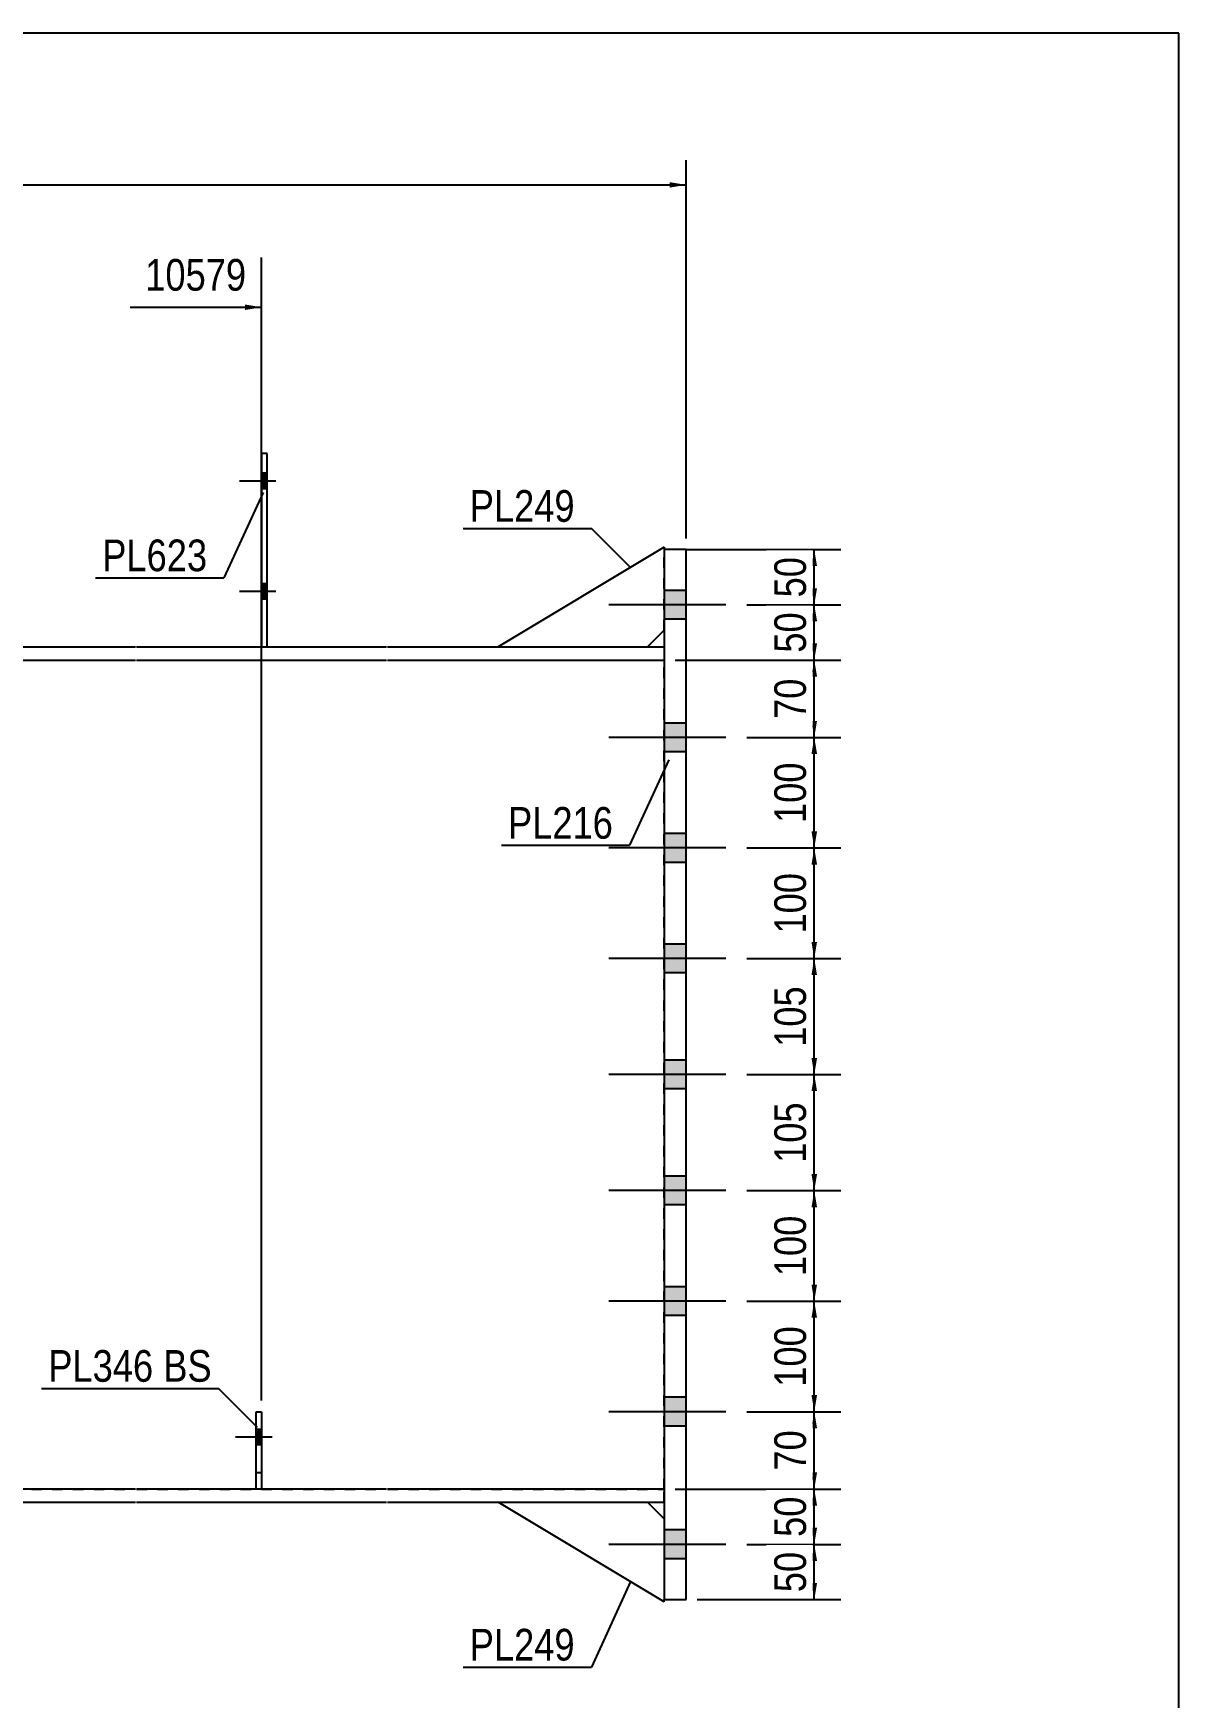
# Model space of a CAD drawing. Header units: millimetres. Extents: x -363 to 39, y -145 to 132.
# Drawn here: x -64.5 to 39.1, y -18.9 to 131.7 of the extents above; entities that cross this region are included whole.
import ezdxf

# ---------------------------------------------------------------- set-up
doc = ezdxf.new("R2010")
doc.units = ezdxf.units.MM
doc.linetypes.add('DXK_LINE_DOT1', pattern=[1.8814, 0.9407, -0.9407])
doc.linetypes.add('DXK_LINE_DOT2', pattern=[3.9198, 1.9599, -1.9599])
doc.styles.add('Arial Narrow', font='ARIALN.TTF', dxfattribs={"height": 0.2})

# ---------------------------------------------------------------- blocks, each defined once
blk = doc.blocks.new('Unknown-627317387-1209')
at = {"color": 5, "linetype": 'Continuous'}
for p, q in [((39.05, 131.71), (-360.95, 131.71)), ((39.05, -145.29), (39.05, 131.71))]:
    blk.add_line(p, q, dxfattribs=at)
blk = doc.blocks.new('Part-627317387-1577 - 1261')
at = {"color": 2, "linetype": 'Continuous'}
for p, q in [((-88, 0), (-88, -1.2)), ((-78, 0), (-88, 0)), ((-88, -1.2), (-78, -1.2)), ((-55.3, 0), (-77.9, 0)), ((-77.9, -1.2), (-55.3, -1.2)), ((-32.6, 0), (-55.2, 0)), ((-55.2, -1.2), (-32.6, -1.2)), ((-7.5, 0), (-32.5, 0)), ((-32.5, -1.2), (-7.5, -1.2))]:
    blk.add_line(p, q, dxfattribs=at)
at = {"color": 7, "linetype": 'DXK_LINE_DOT1'}
blk.add_line((-7.5, -1.2), (-7.5, 0), dxfattribs=at)
blk = doc.blocks.new('Part-627317387-1304 - 1261')
at = {"color": 2, "linetype": 'Continuous'}
for p, q in [((-44.4, 0), (-44.4, 7)), ((-44.4, 7), (-43.9, 7)), ((-43.9, 7), (-43.9, 0))]:
    blk.add_line(p, q, dxfattribs=at)
at = {"color": 7, "linetype": 'DXK_LINE_DOT1'}
for p, q in [((-44.4, 1.5), (-43.9, 1.5)), ((-43.9, 0), (-44.4, 0))]:
    blk.add_line(p, q, dxfattribs=at)
blk = doc.blocks.new('Bolt-627317387-1264 - 1261')
at = {"linetype": 'Continuous'}
for points in [[(-5.5, 78.7), (-5.5, 81.3), (-7.5, 81.3), (-7.5, 78.7)], [(-5.5, 78.7), (-5.5, 81.3), (-7.5, 81.3), (-7.5, 78.7)], [(-5.5, 66.7), (-5.5, 69.3), (-7.5, 69.3), (-7.5, 66.7)], [(-5.5, 66.7), (-5.5, 69.3), (-7.5, 69.3), (-7.5, 66.7)], [(-5.5, 56.7), (-5.5, 59.3), (-7.5, 59.3), (-7.5, 56.7)], [(-5.5, 56.7), (-5.5, 59.3), (-7.5, 59.3), (-7.5, 56.7)], [(-5.5, 46.7), (-5.5, 49.3), (-7.5, 49.3), (-7.5, 46.7)], [(-5.5, 46.7), (-5.5, 49.3), (-7.5, 49.3), (-7.5, 46.7)], [(-5.5, 36.2), (-5.5, 38.8), (-7.5, 38.8), (-7.5, 36.2)], [(-5.5, 36.2), (-5.5, 38.8), (-7.5, 38.8), (-7.5, 36.2)], [(-5.5, 25.7), (-5.5, 28.3), (-7.5, 28.3), (-7.5, 25.7)], [(-5.5, 25.7), (-5.5, 28.3), (-7.5, 28.3), (-7.5, 25.7)], [(-5.5, 15.7), (-5.5, 18.3), (-7.5, 18.3), (-7.5, 15.7)], [(-5.5, 15.7), (-5.5, 18.3), (-7.5, 18.3), (-7.5, 15.7)], [(-5.5, 5.7), (-5.5, 8.3), (-7.5, 8.3), (-7.5, 5.7)], [(-5.5, 5.7), (-5.5, 8.3), (-7.5, 8.3), (-7.5, 5.7)], [(-5.5, -6.3), (-5.5, -3.7), (-7.5, -3.7), (-7.5, -6.3)], [(-5.5, -6.3), (-5.5, -3.7), (-7.5, -3.7), (-7.5, -6.3)]]:
    blk.add_hatch(color=3, dxfattribs=at).paths.add_polyline_path(points)
at = {"color": 3, "linetype": 'Continuous'}
for p, q in [((-1.91, 80), (-12.5, 80)), ((-1.91, 80), (-12.5, 80)), ((-5.5, 81.3), (-7.5, 81.3)), ((-5.5, 81.3), (-7.5, 81.3)), ((-5.5, 78.7), (-7.5, 78.7)), ((-5.5, 78.7), (-7.5, 78.7)), ((-5.5, 69.3), (-7.5, 69.3)), ((-5.5, 69.3), (-7.5, 69.3)), ((-1.91, 68), (-12.5, 68)), ((-1.91, 68), (-12.5, 68)), ((-5.5, 66.7), (-7.5, 66.7)), ((-5.5, 66.7), (-7.5, 66.7)), ((-5.5, 59.3), (-7.5, 59.3)), ((-5.5, 59.3), (-7.5, 59.3)), ((-1.91, 58), (-12.5, 58)), ((-1.91, 58), (-12.5, 58)), ((-5.5, 56.7), (-7.5, 56.7)), ((-5.5, 56.7), (-7.5, 56.7)), ((-5.5, 49.3), (-7.5, 49.3)), ((-5.5, 49.3), (-7.5, 49.3)), ((-1.91, 48), (-12.5, 48)), ((-1.91, 48), (-12.5, 48)), ((-5.5, 46.7), (-7.5, 46.7)), ((-5.5, 46.7), (-7.5, 46.7)), ((-5.5, 38.8), (-7.5, 38.8)), ((-5.5, 38.8), (-7.5, 38.8)), ((-1.91, 37.5), (-12.5, 37.5)), ((-1.91, 37.5), (-12.5, 37.5)), ((-5.5, 36.2), (-7.5, 36.2)), ((-5.5, 36.2), (-7.5, 36.2)), ((-5.5, 28.3), (-7.5, 28.3)), ((-5.5, 28.3), (-7.5, 28.3)), ((-1.91, 27), (-12.5, 27)), ((-1.91, 27), (-12.5, 27)), ((-5.5, 25.7), (-7.5, 25.7)), ((-5.5, 25.7), (-7.5, 25.7)), ((-5.5, 18.3), (-7.5, 18.3)), ((-5.5, 18.3), (-7.5, 18.3)), ((-1.91, 17), (-12.5, 17)), ((-1.91, 17), (-12.5, 17)), ((-5.5, 15.7), (-7.5, 15.7)), ((-5.5, 15.7), (-7.5, 15.7)), ((-5.5, 8.3), (-7.5, 8.3)), ((-5.5, 8.3), (-7.5, 8.3)), ((-1.91, 7), (-12.5, 7)), ((-1.91, 7), (-12.5, 7)), ((-5.5, 5.7), (-7.5, 5.7)), ((-5.5, 5.7), (-7.5, 5.7)), ((-5.5, -3.7), (-7.5, -3.7)), ((-5.5, -3.7), (-7.5, -3.7)), ((-1.91, -5), (-12.5, -5)), ((-1.91, -5), (-12.5, -5)), ((-5.5, -6.3), (-7.5, -6.3)), ((-5.5, -6.3), (-7.5, -6.3))]:
    blk.add_line(p, q, dxfattribs=at)
blk = doc.blocks.new('Part-627317387-1326 - 1261')
at = {"color": 7, "linetype": 'DXK_LINE_DOT1'}
for p, q in [((-44.4, 0), (-44.4, 7)), ((-44.4, 7), (-43.9, 7)), ((-43.9, 7), (-43.9, 0))]:
    blk.add_line(p, q, dxfattribs=at)
blk = doc.blocks.new('Part-627317387-1462 - 1261')
at = {"color": 2, "linetype": 'Continuous'}
for p, q in [((-7.5, 85.2), (-22.5, 76.2)), ((-7.5, 85.2), (-7.5, 85)), ((-9, 76.2), (-7.5, 77.7))]:
    blk.add_line(p, q, dxfattribs=at)
at = {"color": 7, "linetype": 'DXK_LINE_DOT1'}
for p, q in [((-7.5, 77.7), (-7.5, 85)), ((-22.5, 76.2), (-9, 76.2))]:
    blk.add_line(p, q, dxfattribs=at)
blk = doc.blocks.new('Bolt-627317387-1666 - 1261')
at = {"linetype": 'Continuous'}
for points in [[(-43.4, 90.5), (-43.4, 91.9), (-43.9, 91.9), (-43.9, 90.5)], [(-43.4, 90.5), (-43.4, 91.9), (-43.9, 91.9), (-43.9, 90.5)], [(-43.4, 80.5), (-43.4, 81.9), (-43.9, 81.9), (-43.9, 80.5)], [(-43.4, 80.5), (-43.4, 81.9), (-43.9, 81.9), (-43.9, 80.5)]]:
    blk.add_hatch(color=3, dxfattribs=at).paths.add_polyline_path(points)
at = {"color": 3, "linetype": 'Continuous'}
for p, q in [((-43.4, 91.9), (-43.9, 91.9)), ((-43.4, 91.9), (-43.9, 91.9)), ((-42.6, 91.2), (-45.9, 91.2)), ((-42.6, 91.2), (-45.9, 91.2)), ((-43.4, 90.5), (-43.9, 90.5)), ((-43.4, 90.5), (-43.9, 90.5)), ((-43.4, 81.9), (-43.9, 81.9)), ((-43.4, 81.9), (-43.9, 81.9)), ((-42.6, 81.2), (-45.9, 81.2)), ((-42.6, 81.2), (-45.9, 81.2)), ((-43.4, 80.5), (-43.9, 80.5)), ((-43.4, 80.5), (-43.9, 80.5))]:
    blk.add_line(p, q, dxfattribs=at)
blk = doc.blocks.new('Part-627317387-1489 - 1261')
at = {"color": 2, "linetype": 'Continuous'}
for p, q in [((-7.5, 85), (-7.5, -10)), ((-5.5, 85), (-7.5, 85)), ((-5.5, -10), (-5.5, 85)), ((-7.5, -10), (-5.5, -10))]:
    blk.add_line(p, q, dxfattribs=at)
blk = doc.blocks.new('Part-627317387-1440 - 1261')
at = {"color": 2, "linetype": 'Continuous'}
for p, q in [((-43.4, 93.7), (-43.9, 93.7)), ((-43.9, 93.7), (-43.9, 76.2)), ((-43.4, 76.2), (-43.4, 93.7))]:
    blk.add_line(p, q, dxfattribs=at)
at = {"color": 7, "linetype": 'DXK_LINE_DOT1'}
blk.add_line((-43.9, 76.2), (-43.4, 76.2), dxfattribs=at)
blk = doc.blocks.new('Part-627317387-1467 - 1261')
at = {"color": 2, "linetype": 'Continuous'}
for p, q in [((-7.5, -10.2), (-22.5, -1.2)), ((-9, -1.2), (-7.5, -2.7)), ((-7.5, -10.2), (-7.5, -10))]:
    blk.add_line(p, q, dxfattribs=at)
at = {"color": 7, "linetype": 'DXK_LINE_DOT1'}
for p, q in [((-22.5, -1.2), (-9, -1.2)), ((-7.5, -2.7), (-7.5, -10))]:
    blk.add_line(p, q, dxfattribs=at)
blk = doc.blocks.new('Part-627317387-1511 - 1261')
at = {"color": 2, "linetype": 'Continuous'}
for p, q in [((-88, 76.2), (-78, 76.2)), ((-88, 76.2), (-88, 75)), ((-77.9, 76.2), (-55.3, 76.2)), ((-55.2, 76.2), (-32.6, 76.2)), ((-32.5, 76.2), (-7.5, 76.2)), ((-88, 75), (-78, 75)), ((-77.9, 75), (-55.3, 75)), ((-55.2, 75), (-32.6, 75)), ((-32.5, 75), (-7.5, 75))]:
    blk.add_line(p, q, dxfattribs=at)
at = {"color": 7, "linetype": 'DXK_LINE_DOT1'}
blk.add_line((-7.5, 76.2), (-7.5, 75), dxfattribs=at)
blk = doc.blocks.new('Part-627317387-1555 - 1261')
at = {"color": 7, "linetype": 'DXK_LINE_DOT1'}
for p, q in [((-153.5, 0), (-153.5, 75)), ((-153.5, 75), (-143.5, 75)), ((-143.4, 75), (-120.8, 75)), ((-120.7, 75), (-98.1, 75)), ((-98, 75), (-78, 75)), ((-77.9, 75), (-55.3, 75)), ((-55.2, 75), (-32.6, 75)), ((-32.5, 75), (-7.5, 75)), ((-7.5, 0), (-7.5, 75)), ((-153.5, 0), (-143.5, 0)), ((-143.4, 0), (-120.8, 0)), ((-120.7, 0), (-98.1, 0)), ((-98, 0), (-78, 0)), ((-77.9, 0), (-67.1, 0)), ((-66.6, 0), (-55.3, 0)), ((-55.2, 0), (-44.4, 0)), ((-43.9, 0), (-32.6, 0)), ((-32.5, 0), (-7.5, 0))]:
    blk.add_line(p, q, dxfattribs=at)
blk = doc.blocks.new('Bolt-627317387-1682 - 1261')
at = {"color": 3, "linetype": 'DXK_LINE_DOT2'}
for p, q in [((-42.95, 4.7), (-46.25, 4.7)), ((-43.9, 5.4), (-44.4, 5.4)), ((-43.9, 4), (-44.4, 4))]:
    blk.add_line(p, q, dxfattribs=at)
blk = doc.blocks.new('Bolt-627317387-1683 - 1261')
at = {"linetype": 'Continuous'}
blk.add_hatch(color=3, dxfattribs=at).paths.add_polyline_path([(-43.9, 4), (-43.9, 5.4), (-44.4, 5.4), (-44.4, 4)])
at = {"color": 3, "linetype": 'Continuous'}
for p, q in [((-42.95, 4.7), (-46.25, 4.7)), ((-43.9, 5.4), (-44.4, 5.4)), ((-43.9, 4), (-44.4, 4))]:
    blk.add_line(p, q, dxfattribs=at)
blk = doc.blocks.new('StraightDimension-627317387-7624 - 1261')
at = {"linetype": 'Continuous'}
for points in [[(5.84, 73.5), (6.09, 75), (6.34, 73.5)], [(6.34, 69.5), (6.09, 68), (5.84, 69.5)]]:
    blk.add_hatch(color=7, dxfattribs=at).paths.add_polyline_path(points)
at = {"color": 7, "linetype": 'Continuous'}
for p, q in [((-6.5, 75), (8.49, 75)), ((6.09, 68), (6.09, 75)), ((0, 68), (8.49, 68))]:
    blk.add_line(p, q, dxfattribs=at)
at = {"color": 0}
blk.add_wipeout([(5.94, 73.93), (1.74, 73.93), (1.74, 69.07), (5.94, 69.07)], dxfattribs=at)
at = {"color": 3, "style": 'Arial Narrow'}
blk.add_text('70', height=2.863, rotation=90.0002, dxfattribs=at).set_placement((5.34, 69.67))
blk = doc.blocks.new('StraightDimension-627317387-7625 - 1261')
at = {"linetype": 'Continuous'}
for points in [[(5.84, 66.5), (6.09, 68), (6.34, 66.5)], [(6.34, 59.5), (6.09, 58), (5.84, 59.5)]]:
    blk.add_hatch(color=7, dxfattribs=at).paths.add_polyline_path(points)
at = {"color": 7, "linetype": 'Continuous'}
for p, q in [((0, 68), (8.49, 68)), ((6.09, 58), (6.09, 68)), ((0, 58), (8.49, 58))]:
    blk.add_line(p, q, dxfattribs=at)
at = {"color": 0}
blk.add_wipeout([(5.94, 66.34), (1.74, 66.34), (1.74, 59.66), (5.94, 59.66)], dxfattribs=at)
at = {"color": 3, "style": 'Arial Narrow'}
blk.add_text('100', height=2.863, rotation=90.0002, dxfattribs=at).set_placement((5.34, 60.26))
blk = doc.blocks.new('StraightDimension-627317387-8655 - 1261')
at = {"linetype": 'Continuous'}
blk.add_hatch(color=7, dxfattribs=at).paths.add_polyline_path([(-45.4, 107.17), (-43.9, 106.92), (-45.4, 106.67)])
at = {"color": 7, "linetype": 'Continuous'}
for p, q in [((-43.9, 8), (-43.9, 111.42)), ((-55.79, 106.92), (-43.9, 106.92))]:
    blk.add_line(p, q, dxfattribs=at)
at = {"color": 0}
blk.add_wipeout([(-44.67, 107.82), (-44.67, 112.02), (-55.02, 112.02), (-55.02, 107.82)], dxfattribs=at)
at = {"color": 3, "style": 'Arial Narrow'}
blk.add_text('10579', height=2.863, dxfattribs=at).set_placement((-54.42, 108.42))
blk = doc.blocks.new('StraightDimension-627317387-7627 - 1261')
at = {"linetype": 'Continuous'}
for points in [[(5.84, 46.5), (6.09, 48), (6.34, 46.5)], [(6.34, 39), (6.09, 37.5), (5.84, 39)]]:
    blk.add_hatch(color=7, dxfattribs=at).paths.add_polyline_path(points)
at = {"color": 7, "linetype": 'Continuous'}
for p, q in [((0, 48), (8.49, 48)), ((6.09, 37.5), (6.09, 48)), ((0, 37.5), (8.49, 37.5))]:
    blk.add_line(p, q, dxfattribs=at)
at = {"color": 0}
blk.add_wipeout([(5.94, 46.09), (1.74, 46.09), (1.74, 39.41), (5.94, 39.41)], dxfattribs=at)
at = {"color": 3, "style": 'Arial Narrow'}
blk.add_text('105', height=2.863, rotation=90.0002, dxfattribs=at).set_placement((5.34, 40.01))
blk = doc.blocks.new('StraightDimension-627317387-7626 - 1261')
at = {"linetype": 'Continuous'}
for points in [[(5.84, 56.5), (6.09, 58), (6.34, 56.5)], [(6.34, 49.5), (6.09, 48), (5.84, 49.5)]]:
    blk.add_hatch(color=7, dxfattribs=at).paths.add_polyline_path(points)
at = {"color": 7, "linetype": 'Continuous'}
for p, q in [((0, 58), (8.49, 58)), ((6.09, 48), (6.09, 58)), ((0, 48), (8.49, 48))]:
    blk.add_line(p, q, dxfattribs=at)
at = {"color": 0}
blk.add_wipeout([(5.94, 56.34), (1.74, 56.34), (1.74, 49.66), (5.94, 49.66)], dxfattribs=at)
at = {"color": 3, "style": 'Arial Narrow'}
blk.add_text('100', height=2.863, rotation=90.0002, dxfattribs=at).set_placement((5.34, 50.26))
blk = doc.blocks.new('StraightDimension-627317387-2020 - 1261')
at = {"linetype": 'Continuous'}
blk.add_hatch(color=7, dxfattribs=at).paths.add_polyline_path([(-7, 118.24), (-5.5, 117.99), (-7, 117.74)])
at = {"color": 7, "linetype": 'Continuous'}
for p, q in [((-5.5, 86), (-5.5, 120.24)), ((-301.5, 117.99), (-5.5, 117.99))]:
    blk.add_line(p, q, dxfattribs=at)
blk = doc.blocks.new('StraightDimension-627317387-7622 - 1261')
at = {"linetype": 'Continuous'}
for points in [[(5.84, 83.5), (6.09, 85), (6.34, 83.5)], [(6.34, 81.5), (6.09, 80), (5.84, 81.5)]]:
    blk.add_hatch(color=7, dxfattribs=at).paths.add_polyline_path(points)
at = {"color": 7, "linetype": 'Continuous'}
for p, q in [((-5.5, 85), (8.49, 85)), ((6.09, 80), (6.09, 85)), ((0, 80), (8.49, 80))]:
    blk.add_line(p, q, dxfattribs=at)
at = {"color": 0}
blk.add_wipeout([(5.94, 84.93), (1.74, 84.93), (1.74, 80.07), (5.94, 80.07)], dxfattribs=at)
at = {"color": 3, "style": 'Arial Narrow'}
blk.add_text('50', height=2.863, rotation=90.0002, dxfattribs=at).set_placement((5.34, 80.67))
blk = doc.blocks.new('StraightDimension-627317387-7623 - 1261')
at = {"linetype": 'Continuous'}
for points in [[(5.84, 78.5), (6.09, 80), (6.34, 78.5)], [(6.34, 76.5), (6.09, 75), (5.84, 76.5)]]:
    blk.add_hatch(color=7, dxfattribs=at).paths.add_polyline_path(points)
at = {"color": 7, "linetype": 'Continuous'}
for p, q in [((0, 80), (8.49, 80)), ((6.09, 75), (6.09, 80)), ((-6.5, 75), (8.49, 75))]:
    blk.add_line(p, q, dxfattribs=at)
at = {"color": 0}
blk.add_wipeout([(5.94, 79.93), (1.74, 79.93), (1.74, 75.07), (5.94, 75.07)], dxfattribs=at)
at = {"color": 3, "style": 'Arial Narrow'}
blk.add_text('50', height=2.863, rotation=90.0002, dxfattribs=at).set_placement((5.34, 75.67))
blk = doc.blocks.new('StraightDimension-627317387-7628 - 1261')
at = {"linetype": 'Continuous'}
for points in [[(5.84, 36), (6.09, 37.5), (6.34, 36)], [(6.34, 28.5), (6.09, 27), (5.84, 28.5)]]:
    blk.add_hatch(color=7, dxfattribs=at).paths.add_polyline_path(points)
at = {"color": 7, "linetype": 'Continuous'}
for p, q in [((0, 37.5), (8.49, 37.5)), ((6.09, 27), (6.09, 37.5)), ((0, 27), (8.49, 27))]:
    blk.add_line(p, q, dxfattribs=at)
at = {"color": 0}
blk.add_wipeout([(5.94, 35.59), (1.74, 35.59), (1.74, 28.91), (5.94, 28.91)], dxfattribs=at)
at = {"color": 3, "style": 'Arial Narrow'}
blk.add_text('105', height=2.863, rotation=90.0002, dxfattribs=at).set_placement((5.34, 29.51))
blk = doc.blocks.new('StraightDimension-627317387-7629 - 1261')
at = {"linetype": 'Continuous'}
for points in [[(5.84, 25.5), (6.09, 27), (6.34, 25.5)], [(6.34, 18.5), (6.09, 17), (5.84, 18.5)]]:
    blk.add_hatch(color=7, dxfattribs=at).paths.add_polyline_path(points)
at = {"color": 7, "linetype": 'Continuous'}
for p, q in [((0, 27), (8.49, 27)), ((6.09, 17), (6.09, 27)), ((0, 17), (8.49, 17))]:
    blk.add_line(p, q, dxfattribs=at)
at = {"color": 0}
blk.add_wipeout([(5.94, 25.34), (1.74, 25.34), (1.74, 18.66), (5.94, 18.66)], dxfattribs=at)
at = {"color": 3, "style": 'Arial Narrow'}
blk.add_text('100', height=2.863, rotation=90.0002, dxfattribs=at).set_placement((5.34, 19.26))
blk = doc.blocks.new('StraightDimension-627317387-7630 - 1261')
at = {"linetype": 'Continuous'}
for points in [[(5.84, 15.5), (6.09, 17), (6.34, 15.5)], [(6.34, 8.5), (6.09, 7), (5.84, 8.5)]]:
    blk.add_hatch(color=7, dxfattribs=at).paths.add_polyline_path(points)
at = {"color": 7, "linetype": 'Continuous'}
for p, q in [((0, 17), (8.49, 17)), ((6.09, 7), (6.09, 17)), ((0, 7), (8.49, 7))]:
    blk.add_line(p, q, dxfattribs=at)
at = {"color": 0}
blk.add_wipeout([(5.94, 15.34), (1.74, 15.34), (1.74, 8.66), (5.94, 8.66)], dxfattribs=at)
at = {"color": 3, "style": 'Arial Narrow'}
blk.add_text('100', height=2.863, rotation=90.0002, dxfattribs=at).set_placement((5.34, 9.26))
blk = doc.blocks.new('StraightDimension-627317387-7631 - 1261')
at = {"linetype": 'Continuous'}
for points in [[(5.84, 5.5), (6.09, 7), (6.34, 5.5)], [(6.34, 1.5), (6.09, 0), (5.84, 1.5)]]:
    blk.add_hatch(color=7, dxfattribs=at).paths.add_polyline_path(points)
at = {"color": 7, "linetype": 'Continuous'}
for p, q in [((0, 7), (8.49, 7)), ((6.09, 0), (6.09, 7)), ((-6.5, 0), (8.49, 0))]:
    blk.add_line(p, q, dxfattribs=at)
at = {"color": 0}
blk.add_wipeout([(5.94, 5.93), (1.74, 5.93), (1.74, 1.07), (5.94, 1.07)], dxfattribs=at)
at = {"color": 3, "style": 'Arial Narrow'}
blk.add_text('70', height=2.863, rotation=90.0002, dxfattribs=at).set_placement((5.34, 1.67))
blk = doc.blocks.new('StraightDimension-627317387-7632 - 1261')
at = {"linetype": 'Continuous'}
for points in [[(5.84, -1.5), (6.09, 0), (6.34, -1.5)], [(6.34, -3.5), (6.09, -5), (5.84, -3.5)]]:
    blk.add_hatch(color=7, dxfattribs=at).paths.add_polyline_path(points)
at = {"color": 7, "linetype": 'Continuous'}
for p, q in [((-6.5, 0), (8.49, 0)), ((6.09, -5), (6.09, 0)), ((0, -5), (8.49, -5))]:
    blk.add_line(p, q, dxfattribs=at)
at = {"color": 0}
blk.add_wipeout([(5.94, -0.07), (1.74, -0.07), (1.74, -4.93), (5.94, -4.93)], dxfattribs=at)
at = {"color": 3, "style": 'Arial Narrow'}
blk.add_text('50', height=2.863, rotation=90.0002, dxfattribs=at).set_placement((5.34, -4.33))
blk = doc.blocks.new('StraightDimension-627317387-7633 - 1261')
at = {"linetype": 'Continuous'}
for points in [[(5.84, -6.5), (6.09, -5), (6.34, -6.5)], [(6.34, -8.5), (6.09, -10), (5.84, -8.5)]]:
    blk.add_hatch(color=7, dxfattribs=at).paths.add_polyline_path(points)
at = {"color": 7, "linetype": 'Continuous'}
for p, q in [((0, -5), (8.49, -5)), ((6.09, -10), (6.09, -5)), ((-4.5, -10), (8.49, -10))]:
    blk.add_line(p, q, dxfattribs=at)
at = {"color": 0}
blk.add_wipeout([(5.94, -5.07), (1.74, -5.07), (1.74, -9.93), (5.94, -9.93)], dxfattribs=at)
at = {"color": 3, "style": 'Arial Narrow'}
blk.add_text('50', height=2.863, rotation=90.0002, dxfattribs=at).set_placement((5.34, -9.33))
blk = doc.blocks.new('Mark-627317387-1458 - 1261')
at = {"color": 7, "linetype": 'Continuous'}
blk.add_line((-10.53, 83.37), (-14.06, 86.91), dxfattribs=at)
at = {"color": 0}
blk.add_wipeout([(-15.56, 87.51), (-15.56, 90.51), (-25.07, 90.51), (-25.07, 87.51)], dxfattribs=at)
blk.add_wipeout([(-15.56, 87.51), (-15.56, 90.51), (-25.07, 90.51), (-25.07, 87.51)], dxfattribs=at)
at = {"color": 7, "linetype": 'Continuous'}
blk.add_line((-25.67, 86.91), (-14.06, 86.91), dxfattribs=at)
at = {"color": 3, "style": 'Arial Narrow'}
blk.add_text('PL249', height=2.863, dxfattribs=at).set_placement((-25.07, 87.51))
blk = doc.blocks.new('Mark-627317387-1463 - 1261')
at = {"color": 7, "linetype": 'Continuous'}
blk.add_line((-10.53, -8.37), (-14.06, -16.11), dxfattribs=at)
at = {"color": 0}
blk.add_wipeout([(-15.56, -15.51), (-15.56, -12.51), (-25.07, -12.51), (-25.07, -15.51)], dxfattribs=at)
blk.add_wipeout([(-15.56, -15.51), (-15.56, -12.51), (-25.07, -12.51), (-25.07, -15.51)], dxfattribs=at)
at = {"color": 7, "linetype": 'Continuous'}
blk.add_line((-25.67, -16.11), (-14.06, -16.11), dxfattribs=at)
at = {"color": 3, "style": 'Arial Narrow'}
blk.add_text('PL249', height=2.863, dxfattribs=at).set_placement((-25.07, -15.51))
blk = doc.blocks.new('Mark-627317387-1485 - 1261')
at = {"color": 7, "linetype": 'Continuous'}
blk.add_line((-7.07, 65.97), (-10.61, 58.24), dxfattribs=at)
at = {"color": 0}
blk.add_wipeout([(-12.11, 58.84), (-12.11, 61.84), (-21.61, 61.84), (-21.61, 58.84)], dxfattribs=at)
blk.add_wipeout([(-12.11, 58.84), (-12.11, 61.84), (-21.61, 61.84), (-21.61, 58.84)], dxfattribs=at)
at = {"color": 7, "linetype": 'Continuous'}
blk.add_line((-22.21, 58.24), (-10.61, 58.24), dxfattribs=at)
at = {"color": 3, "style": 'Arial Narrow'}
blk.add_text('PL216', height=2.863, dxfattribs=at).set_placement((-21.61, 58.84))
blk = doc.blocks.new('Mark-627317387-1436 - 1261')
at = {"color": 7, "linetype": 'Continuous'}
blk.add_line((-43.77, 90.17), (-47.31, 82.44), dxfattribs=at)
at = {"color": 0}
blk.add_wipeout([(-48.81, 83.04), (-48.81, 86.04), (-58.31, 86.04), (-58.31, 83.04)], dxfattribs=at)
blk.add_wipeout([(-48.81, 83.04), (-48.81, 86.04), (-58.31, 86.04), (-58.31, 83.04)], dxfattribs=at)
at = {"color": 7, "linetype": 'Continuous'}
blk.add_line((-58.91, 82.44), (-47.31, 82.44), dxfattribs=at)
at = {"color": 3, "style": 'Arial Narrow'}
blk.add_text('PL623', height=2.863, dxfattribs=at).set_placement((-58.31, 83.04))
blk = doc.blocks.new('MarkSet-627317387-2079 - 1261')
at = {"color": 0}
for points in [[(-53.69, 9.71), (-53.69, 12.71), (-63.19, 12.71), (-63.19, 9.71)], [(-48.41, 9.71), (-48.41, 12.71), (-52.79, 12.71), (-52.79, 9.71)]]:
    blk.add_wipeout(points, dxfattribs=at)
for points in [[(-53.69, 9.71), (-53.69, 12.71), (-63.19, 12.71), (-63.19, 9.71)], [(-48.41, 9.71), (-48.41, 12.71), (-52.79, 12.71), (-52.79, 9.71)]]:
    blk.add_wipeout(points, dxfattribs=at)
at = {"color": 7, "linetype": 'Continuous'}
for p in [(-63.79, 9.11), (-44.27, 5.57)]:
    blk.add_line(p, (-47.81, 9.11), dxfattribs=at)
at = {"color": 3, "style": 'Arial Narrow'}
for s, p in [('PL346', (-63.19, 9.71)), ('BS', (-52.79, 9.71))]:
    blk.add_text(s, height=2.863, dxfattribs=at).set_placement(p)

msp = doc.modelspace()

# ---------------------------------------------------------------- block references
for name in ['Unknown-627317387-1209', 'Part-627317387-1440 - 1261', 'Bolt-627317387-1666 - 1261', 'Part-627317387-1462 - 1261', 'Part-627317387-1489 - 1261', 'Bolt-627317387-1264 - 1261', 'Part-627317387-1511 - 1261', 'Part-627317387-1555 - 1261', 'Part-627317387-1304 - 1261', 'Part-627317387-1326 - 1261', 'Bolt-627317387-1682 - 1261', 'Bolt-627317387-1683 - 1261', 'Part-627317387-1577 - 1261', 'Part-627317387-1467 - 1261']:
    msp.add_blockref(name, (0, 0))

# ---------------------------------------------------------------- next in the draw order: block references
for name in ['StraightDimension-627317387-8655 - 1261', 'StraightDimension-627317387-7624 - 1261', 'StraightDimension-627317387-7627 - 1261']:
    msp.add_blockref(name, (0, 0))

# ---------------------------------------------------------------- next in the draw order: block references
for name in ['StraightDimension-627317387-2020 - 1261', 'StraightDimension-627317387-7625 - 1261', 'StraightDimension-627317387-7628 - 1261']:
    msp.add_blockref(name, (0, 0))

# ---------------------------------------------------------------- next in the draw order: block references
for name in ['Mark-627317387-1458 - 1261', 'Mark-627317387-1436 - 1261', 'StraightDimension-627317387-7622 - 1261', 'Mark-627317387-1485 - 1261', 'StraightDimension-627317387-7626 - 1261', 'StraightDimension-627317387-7629 - 1261', 'MarkSet-627317387-2079 - 1261', 'Mark-627317387-1463 - 1261']:
    msp.add_blockref(name, (0, 0))

# ---------------------------------------------------------------- next in the draw order: block references
for name in ['StraightDimension-627317387-7623 - 1261', 'StraightDimension-627317387-7630 - 1261']:
    msp.add_blockref(name, (0, 0))

# ---------------------------------------------------------------- next in the draw order: block references
msp.add_blockref('StraightDimension-627317387-7631 - 1261', (0, 0))

# ---------------------------------------------------------------- next in the draw order: block references
msp.add_blockref('StraightDimension-627317387-7632 - 1261', (0, 0))

# ---------------------------------------------------------------- next in the draw order: block references
msp.add_blockref('StraightDimension-627317387-7633 - 1261', (0, 0))

doc.saveas('drawing.dxf')
